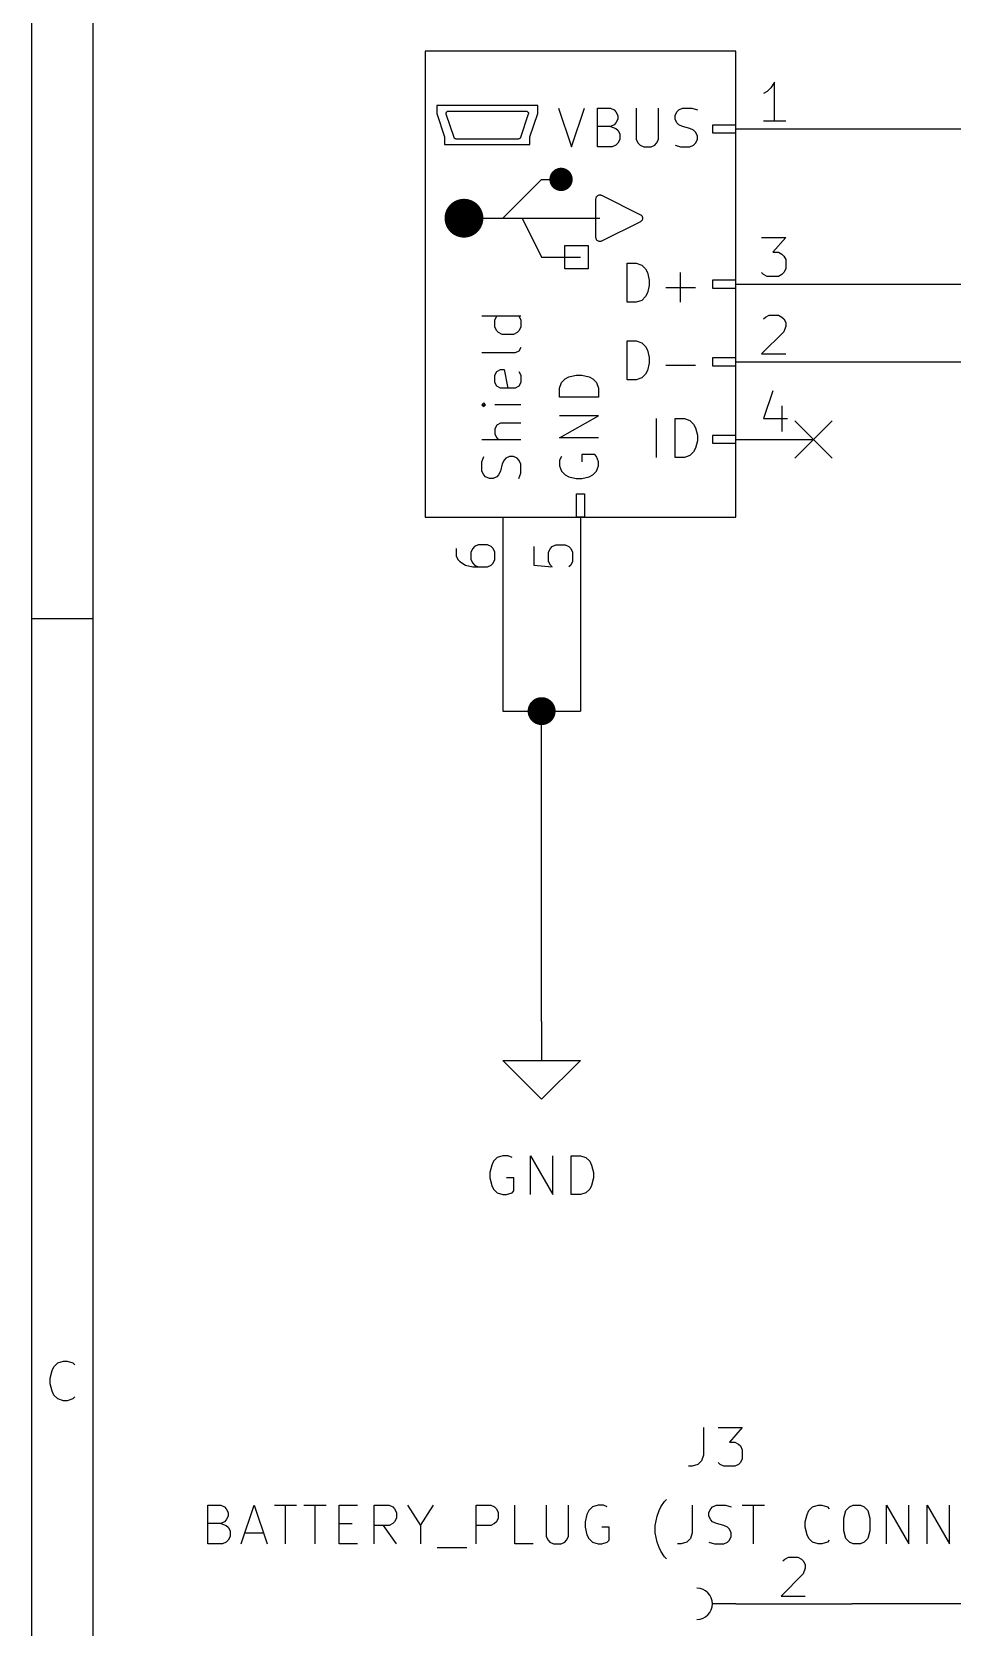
# Model space of a CAD drawing. Extents: x 0.4 to 11.3, y -7.9 to -0.4.
# Drawn here: x 0.394 to 1.578, y -5.63 to -3.575 of the extents above; entities that cross this region are included whole.
import ezdxf

# ---------------------------------------------------------------- set-up
doc = ezdxf.new("R2010")
doc.units = 0
doc.header["$MEASUREMENT"] = 0
for name, color, linetype in [('BLUE2', 5, 'CONTINUOUS'), ('CYAN2', 4, 'CONTINUOUS'), ('GREEN3', 91, 'CONTINUOUS'), ('LYELLOW', 51, 'CONTINUOUS'), ('RED2', 1, 'CONTINUOUS'), ('RED3', 11, 'CONTINUOUS')]:
    doc.layers.add(name, color=color, linetype=linetype)

msp = doc.modelspace()

# ---------------------------------------------------------------- linework, layer by layer
at = {"layer": 'BLUE2', "linetype": 'CONTINUOUS'}
for p, q in [((1.376, -4.076), (1.424, -4.124)), ((1.424, -4.076), (1.376, -4.124))]:
    msp.add_line(p, q, dxfattribs=at)
at = {"layer": 'CYAN2', "linetype": 'CONTINUOUS'}
for p, q in [((1.0719, -3.6731), (1.0886, -3.7231)), ((1.0719, -3.6731), (1.0886, -3.7231)), ((1.0886, -3.7231), (1.1052, -3.6731)), ((1.0886, -3.7231), (1.1052, -3.6731)), ((1.1219, -3.7231), (1.1219, -3.6731)), ((1.1219, -3.6731), (1.1386, -3.6731)), ((1.1219, -3.7231), (1.1219, -3.6731)), ((1.1219, -3.6731), (1.1386, -3.6731)), ((1.1386, -3.6731), (1.1433, -3.6755)), ((1.1386, -3.6731), (1.1433, -3.6755)), ((1.1433, -3.6755), (1.1457, -3.6779)), ((1.1433, -3.6755), (1.1457, -3.6779)), ((1.1457, -3.6779), (1.1481, -3.6827)), ((1.1457, -3.6779), (1.1481, -3.6827)), ((1.1719, -3.6731), (1.1719, -3.7136)), ((1.1719, -3.6731), (1.1719, -3.7136)), ((1.2005, -3.7136), (1.2005, -3.6731)), ((1.2005, -3.7136), (1.2005, -3.6731)), ((1.2219, -3.6827), (1.2243, -3.6779)), ((1.2219, -3.6827), (1.2243, -3.6779)), ((1.2243, -3.6779), (1.2267, -3.6755)), ((1.2243, -3.6779), (1.2267, -3.6755)), ((1.2267, -3.6755), (1.2314, -3.6731)), ((1.2267, -3.6755), (1.2314, -3.6731)), ((1.2314, -3.6731), (1.2433, -3.6731)), ((1.2314, -3.6731), (1.2433, -3.6731)), ((1.2433, -3.6731), (1.2505, -3.6755)), ((1.2433, -3.6731), (1.2505, -3.6755)), ((1.1386, -3.6969), (1.1219, -3.6969)), ((1.1386, -3.6969), (1.1219, -3.6969)), ((1.1433, -3.6946), (1.1386, -3.6969)), ((1.1433, -3.6946), (1.1386, -3.6969)), ((1.1386, -3.6969), (1.1457, -3.6993)), ((1.1386, -3.6969), (1.1457, -3.6993)), ((1.1457, -3.6922), (1.1433, -3.6946)), ((1.1457, -3.6922), (1.1433, -3.6946)), ((1.1481, -3.6874), (1.1457, -3.6922)), ((1.1481, -3.6874), (1.1457, -3.6922)), ((1.1481, -3.6827), (1.1481, -3.6874)), ((1.1481, -3.6827), (1.1481, -3.6874)), ((1.2219, -3.6874), (1.2219, -3.6827)), ((1.2219, -3.6874), (1.2219, -3.6827)), ((1.2243, -3.6922), (1.2219, -3.6874)), ((1.2243, -3.6922), (1.2219, -3.6874)), ((1.2267, -3.6946), (1.2243, -3.6922)), ((1.2267, -3.6946), (1.2243, -3.6922)), ((1.2314, -3.6969), (1.2267, -3.6946)), ((1.2314, -3.6969), (1.2267, -3.6946)), ((1.241, -3.6993), (1.2314, -3.6969)), ((1.241, -3.6993), (1.2314, -3.6969)), ((1.1457, -3.6993), (1.1481, -3.7017)), ((1.1457, -3.6993), (1.1481, -3.7017)), ((1.1481, -3.7184), (1.1457, -3.7208)), ((1.1481, -3.7184), (1.1457, -3.7208)), ((1.1481, -3.7017), (1.1505, -3.7065)), ((1.1481, -3.7017), (1.1505, -3.7065)), ((1.1505, -3.7136), (1.1481, -3.7184)), ((1.1505, -3.7136), (1.1481, -3.7184)), ((1.1505, -3.7065), (1.1505, -3.7136)), ((1.1505, -3.7065), (1.1505, -3.7136)), ((1.1719, -3.7136), (1.1743, -3.7184)), ((1.1719, -3.7136), (1.1743, -3.7184)), ((1.1743, -3.7184), (1.1767, -3.7208)), ((1.1743, -3.7184), (1.1767, -3.7208)), ((1.1957, -3.7208), (1.1981, -3.7184)), ((1.1957, -3.7208), (1.1981, -3.7184)), ((1.1981, -3.7184), (1.2005, -3.7136)), ((1.1981, -3.7184), (1.2005, -3.7136)), ((1.2457, -3.7017), (1.241, -3.6993)), ((1.2457, -3.7017), (1.241, -3.6993)), ((1.2481, -3.7041), (1.2457, -3.7017)), ((1.2481, -3.7041), (1.2457, -3.7017)), ((1.2457, -3.7208), (1.2481, -3.7184)), ((1.2457, -3.7208), (1.2481, -3.7184)), ((1.2505, -3.7088), (1.2481, -3.7041)), ((1.2505, -3.7088), (1.2481, -3.7041)), ((1.2481, -3.7184), (1.2505, -3.7136)), ((1.2481, -3.7184), (1.2505, -3.7136)), ((1.2505, -3.7136), (1.2505, -3.7088)), ((1.2505, -3.7136), (1.2505, -3.7088)), ((1.1409, -3.7231), (1.1219, -3.7231)), ((1.1409, -3.7231), (1.1219, -3.7231)), ((1.1457, -3.7208), (1.1409, -3.7231)), ((1.1457, -3.7208), (1.1409, -3.7231)), ((1.1767, -3.7208), (1.1814, -3.7231)), ((1.1767, -3.7208), (1.1814, -3.7231)), ((1.1814, -3.7231), (1.1909, -3.7231)), ((1.1814, -3.7231), (1.1909, -3.7231)), ((1.1909, -3.7231), (1.1957, -3.7208)), ((1.1909, -3.7231), (1.1957, -3.7208)), ((1.2219, -3.7208), (1.229, -3.7231)), ((1.2219, -3.7208), (1.229, -3.7231)), ((1.229, -3.7231), (1.241, -3.7231)), ((1.229, -3.7231), (1.241, -3.7231)), ((1.241, -3.7231), (1.2457, -3.7208)), ((1.241, -3.7231), (1.2457, -3.7208)), ((1.16, -3.9231), (1.16, -3.8731)), ((1.16, -3.8731), (1.1719, -3.8731)), ((1.16, -3.9231), (1.16, -3.8731)), ((1.16, -3.8731), (1.1719, -3.8731)), ((1.1719, -3.8731), (1.179, -3.8755)), ((1.1719, -3.8731), (1.179, -3.8755)), ((1.179, -3.8755), (1.1838, -3.8803)), ((1.179, -3.8755), (1.1838, -3.8803)), ((1.1838, -3.8803), (1.1862, -3.885)), ((1.1838, -3.8803), (1.1862, -3.885)), ((1.1862, -3.885), (1.1886, -3.8946)), ((1.1862, -3.885), (1.1886, -3.8946)), ((1.1886, -3.9017), (1.1862, -3.9112)), ((1.1886, -3.9017), (1.1862, -3.9112)), ((1.1886, -3.8946), (1.1886, -3.9017)), ((1.1886, -3.8946), (1.1886, -3.9017)), ((1.21, -3.9041), (1.2481, -3.9041)), ((1.21, -3.9041), (1.2481, -3.9041)), ((1.229, -3.9231), (1.229, -3.885)), ((1.229, -3.9231), (1.229, -3.885)), ((1.1719, -3.9231), (1.16, -3.9231)), ((1.1719, -3.9231), (1.16, -3.9231)), ((1.179, -3.9208), (1.1719, -3.9231)), ((1.179, -3.9208), (1.1719, -3.9231)), ((1.1838, -3.916), (1.179, -3.9208)), ((1.1838, -3.916), (1.179, -3.9208)), ((1.1862, -3.9112), (1.1838, -3.916)), ((1.1862, -3.9112), (1.1838, -3.916)), ((1.0231, -3.941), (0.9731, -3.941)), ((1.0231, -3.941), (0.9731, -3.941)), ((0.9898, -3.9457), (0.9922, -3.941)), ((0.9898, -3.9457), (0.9922, -3.941)), ((1.0208, -3.941), (1.0231, -3.9457)), ((1.0208, -3.941), (1.0231, -3.9457)), ((0.9898, -3.9552), (0.9898, -3.9457)), ((0.9898, -3.9552), (0.9898, -3.9457)), ((0.9922, -3.96), (0.9898, -3.9552)), ((0.9922, -3.96), (0.9898, -3.9552)), ((0.9946, -3.9624), (0.9922, -3.96)), ((0.9946, -3.9624), (0.9922, -3.96)), ((0.9993, -3.9648), (0.9946, -3.9624)), ((0.9993, -3.9648), (0.9946, -3.9624)), ((1.0136, -3.9648), (0.9993, -3.9648)), ((1.0136, -3.9648), (0.9993, -3.9648)), ((1.0184, -3.9624), (1.0136, -3.9648)), ((1.0184, -3.9624), (1.0136, -3.9648)), ((1.0208, -3.96), (1.0184, -3.9624)), ((1.0208, -3.96), (1.0184, -3.9624)), ((1.0231, -3.9552), (1.0208, -3.96)), ((1.0231, -3.9552), (1.0208, -3.96)), ((1.0231, -3.9457), (1.0231, -3.9552)), ((1.0231, -3.9457), (1.0231, -3.9552)), ((1.0208, -3.9862), (1.016, -3.9886)), ((1.0208, -3.9862), (1.016, -3.9886)), ((1.0231, -3.9814), (1.0208, -3.9862)), ((1.0231, -3.9814), (1.0208, -3.9862)), ((1.16, -4.0231), (1.16, -3.9731)), ((1.16, -3.9731), (1.1719, -3.9731)), ((1.16, -4.0231), (1.16, -3.9731)), ((1.16, -3.9731), (1.1719, -3.9731)), ((1.1719, -3.9731), (1.179, -3.9755)), ((1.1719, -3.9731), (1.179, -3.9755)), ((1.179, -3.9755), (1.1838, -3.9803)), ((1.179, -3.9755), (1.1838, -3.9803)), ((1.1838, -3.9803), (1.1862, -3.985)), ((1.1838, -3.9803), (1.1862, -3.985)), ((1.1862, -3.985), (1.1886, -3.9946)), ((1.1862, -3.985), (1.1886, -3.9946)), ((1.016, -3.9886), (0.9731, -3.9886)), ((1.016, -3.9886), (0.9731, -3.9886)), ((1.1886, -4.0017), (1.1862, -4.0112)), ((1.1886, -4.0017), (1.1862, -4.0112)), ((1.1886, -3.9946), (1.1886, -4.0017)), ((1.1886, -3.9946), (1.1886, -4.0017)), ((1.21, -4.0041), (1.2481, -4.0041)), ((1.21, -4.0041), (1.2481, -4.0041)), ((0.9898, -4.0171), (0.9922, -4.0124)), ((0.9898, -4.0171), (0.9922, -4.0124)), ((0.9898, -4.0267), (0.9898, -4.0171)), ((0.9898, -4.0267), (0.9898, -4.0171)), ((0.9922, -4.0314), (0.9898, -4.0267)), ((0.9922, -4.0314), (0.9898, -4.0267)), ((0.9922, -4.0124), (0.9969, -4.01)), ((0.9922, -4.0124), (0.9969, -4.01)), ((0.9969, -4.01), (1.0017, -4.01)), ((0.9969, -4.01), (1.0017, -4.01)), ((1.0017, -4.01), (1.0065, -4.0338)), ((1.0017, -4.01), (1.0065, -4.0338)), ((1.0208, -4.0124), (1.0231, -4.0171)), ((1.0208, -4.0124), (1.0231, -4.0171)), ((1.0231, -4.0267), (1.0208, -4.0314)), ((1.0231, -4.0267), (1.0208, -4.0314)), ((1.0231, -4.0171), (1.0231, -4.0267)), ((1.0231, -4.0171), (1.0231, -4.0267)), ((1.0731, -4.0338), (1.0755, -4.0267)), ((1.0731, -4.0338), (1.0755, -4.0267)), ((1.0755, -4.0267), (1.0803, -4.0219)), ((1.0755, -4.0267), (1.0803, -4.0219)), ((1.0803, -4.0219), (1.085, -4.0195)), ((1.0803, -4.0219), (1.085, -4.0195)), ((1.085, -4.0195), (1.0946, -4.0171)), ((1.085, -4.0195), (1.0946, -4.0171)), ((1.0946, -4.0171), (1.1017, -4.0171)), ((1.0946, -4.0171), (1.1017, -4.0171)), ((1.1017, -4.0171), (1.1112, -4.0195)), ((1.1017, -4.0171), (1.1112, -4.0195)), ((1.1112, -4.0195), (1.116, -4.0219)), ((1.1112, -4.0195), (1.116, -4.0219)), ((1.116, -4.0219), (1.1208, -4.0267)), ((1.116, -4.0219), (1.1208, -4.0267)), ((1.1208, -4.0267), (1.1231, -4.0338)), ((1.1208, -4.0267), (1.1231, -4.0338)), ((1.1719, -4.0231), (1.16, -4.0231)), ((1.1719, -4.0231), (1.16, -4.0231)), ((1.179, -4.0208), (1.1719, -4.0231)), ((1.179, -4.0208), (1.1719, -4.0231)), ((1.1838, -4.016), (1.179, -4.0208)), ((1.1838, -4.016), (1.179, -4.0208)), ((1.1862, -4.0112), (1.1838, -4.016)), ((1.1862, -4.0112), (1.1838, -4.016)), ((0.9969, -4.0338), (0.9922, -4.0314)), ((0.9969, -4.0338), (0.9922, -4.0314)), ((1.016, -4.0338), (0.9969, -4.0338)), ((1.016, -4.0338), (0.9969, -4.0338)), ((1.0208, -4.0314), (1.016, -4.0338)), ((1.0208, -4.0314), (1.016, -4.0338)), ((1.0731, -4.0457), (1.0731, -4.0338)), ((1.0731, -4.0457), (1.0731, -4.0338)), ((1.1231, -4.0457), (1.0731, -4.0457)), ((1.1231, -4.0457), (1.0731, -4.0457)), ((1.1231, -4.0338), (1.1231, -4.0457)), ((1.1231, -4.0338), (1.1231, -4.0457)), ((0.9755, -4.0529), (0.9731, -4.0552)), ((0.9755, -4.0529), (0.9731, -4.0552)), ((0.9731, -4.0552), (0.9755, -4.0576)), ((0.9731, -4.0552), (0.9779, -4.0552)), ((0.9731, -4.0552), (0.9755, -4.0576)), ((0.9731, -4.0552), (0.9779, -4.0552)), ((0.9779, -4.0552), (0.9755, -4.0529)), ((0.9779, -4.0552), (0.9755, -4.0529)), ((0.9755, -4.0576), (0.9779, -4.0552)), ((0.9755, -4.0576), (0.9779, -4.0552)), ((1.0231, -4.0552), (0.9898, -4.0552)), ((1.0231, -4.0552), (0.9898, -4.0552)), ((0.9922, -4.0814), (0.9898, -4.0862)), ((0.9922, -4.0814), (0.9898, -4.0862)), ((0.9898, -4.0862), (0.9898, -4.0933)), ((0.9898, -4.0862), (0.9898, -4.0933)), ((0.9969, -4.079), (0.9922, -4.0814)), ((0.9969, -4.079), (0.9922, -4.0814)), ((1.0231, -4.079), (0.9969, -4.079)), ((1.0231, -4.079), (0.9969, -4.079)), ((1.0731, -4.0981), (1.1231, -4.0695)), ((1.1231, -4.0695), (1.0731, -4.0695)), ((1.0731, -4.0981), (1.1231, -4.0695)), ((1.1231, -4.0695), (1.0731, -4.0695)), ((1.1981, -4.1231), (1.1981, -4.0731)), ((1.1981, -4.1231), (1.1981, -4.0731)), ((1.2219, -4.1231), (1.2219, -4.0731)), ((1.2219, -4.0731), (1.2338, -4.0731)), ((1.2219, -4.1231), (1.2219, -4.0731)), ((1.2219, -4.0731), (1.2338, -4.0731)), ((1.2338, -4.0731), (1.2409, -4.0755)), ((1.2338, -4.0731), (1.2409, -4.0755)), ((1.2409, -4.0755), (1.2457, -4.0803)), ((1.2409, -4.0755), (1.2457, -4.0803)), ((1.2457, -4.0803), (1.2481, -4.085)), ((1.2457, -4.0803), (1.2481, -4.085)), ((1.2481, -4.085), (1.2505, -4.0946)), ((1.2481, -4.085), (1.2505, -4.0946)), ((1.0231, -4.1005), (0.9731, -4.1005)), ((1.0231, -4.1005), (0.9731, -4.1005)), ((0.9898, -4.0933), (0.9922, -4.0981)), ((0.9898, -4.0933), (0.9922, -4.0981)), ((0.9922, -4.0981), (0.9946, -4.1005)), ((0.9922, -4.0981), (0.9946, -4.1005)), ((1.1231, -4.0981), (1.0731, -4.0981)), ((1.1231, -4.0981), (1.0731, -4.0981)), ((1.2505, -4.1017), (1.2481, -4.1112)), ((1.2505, -4.1017), (1.2481, -4.1112)), ((1.2505, -4.0946), (1.2505, -4.1017)), ((1.2505, -4.0946), (1.2505, -4.1017)), ((0.9731, -4.129), (0.9755, -4.1219)), ((0.9731, -4.129), (0.9755, -4.1219)), ((0.9731, -4.1409), (0.9731, -4.129)), ((0.9731, -4.1409), (0.9731, -4.129)), ((1.0017, -4.1267), (0.9993, -4.1314)), ((1.0017, -4.1267), (0.9993, -4.1314)), ((1.0041, -4.1243), (1.0017, -4.1267)), ((1.0041, -4.1243), (1.0017, -4.1267)), ((1.0088, -4.1219), (1.0041, -4.1243)), ((1.0088, -4.1219), (1.0041, -4.1243)), ((1.0136, -4.1219), (1.0088, -4.1219)), ((1.0136, -4.1219), (1.0088, -4.1219)), ((1.0184, -4.1243), (1.0136, -4.1219)), ((1.0184, -4.1243), (1.0136, -4.1219)), ((1.0208, -4.1267), (1.0184, -4.1243)), ((1.0208, -4.1267), (1.0184, -4.1243)), ((1.0231, -4.1314), (1.0208, -4.1267)), ((1.0231, -4.1314), (1.0208, -4.1267)), ((1.0755, -4.1219), (1.0731, -4.1267)), ((1.0755, -4.1219), (1.0731, -4.1267)), ((1.0731, -4.1267), (1.0731, -4.1338)), ((1.0731, -4.1267), (1.0731, -4.1338)), ((1.1184, -4.1195), (1.1017, -4.1195)), ((1.1017, -4.1195), (1.1017, -4.129)), ((1.1184, -4.1195), (1.1017, -4.1195)), ((1.1017, -4.1195), (1.1017, -4.129)), ((1.1208, -4.1219), (1.1184, -4.1195)), ((1.1208, -4.1219), (1.1184, -4.1195)), ((1.1231, -4.129), (1.1208, -4.1219)), ((1.1231, -4.129), (1.1208, -4.1219)), ((1.1231, -4.1338), (1.1231, -4.129)), ((1.1231, -4.1338), (1.1231, -4.129)), ((1.2338, -4.1231), (1.2219, -4.1231)), ((1.2338, -4.1231), (1.2219, -4.1231)), ((1.2409, -4.1208), (1.2338, -4.1231)), ((1.2409, -4.1208), (1.2338, -4.1231)), ((1.2457, -4.116), (1.2409, -4.1208)), ((1.2457, -4.116), (1.2409, -4.1208)), ((1.2481, -4.1112), (1.2457, -4.116)), ((1.2481, -4.1112), (1.2457, -4.116)), ((0.9755, -4.1457), (0.9731, -4.1409)), ((0.9755, -4.1457), (0.9731, -4.1409)), ((0.9779, -4.1481), (0.9755, -4.1457)), ((0.9779, -4.1481), (0.9755, -4.1457)), ((0.9827, -4.1505), (0.9779, -4.1481)), ((0.9827, -4.1505), (0.9779, -4.1481)), ((0.9874, -4.1505), (0.9827, -4.1505)), ((0.9874, -4.1505), (0.9827, -4.1505)), ((0.9922, -4.1481), (0.9874, -4.1505)), ((0.9922, -4.1481), (0.9874, -4.1505)), ((0.9946, -4.1457), (0.9922, -4.1481)), ((0.9946, -4.1457), (0.9922, -4.1481)), ((0.9969, -4.1409), (0.9946, -4.1457)), ((0.9969, -4.1409), (0.9946, -4.1457)), ((0.9993, -4.1314), (0.9969, -4.1409)), ((0.9993, -4.1314), (0.9969, -4.1409)), ((1.0208, -4.1505), (1.0231, -4.1433)), ((1.0208, -4.1505), (1.0231, -4.1433)), ((1.0231, -4.1433), (1.0231, -4.1314)), ((1.0231, -4.1433), (1.0231, -4.1314)), ((1.0731, -4.1338), (1.0755, -4.1409)), ((1.0731, -4.1338), (1.0755, -4.1409)), ((1.0755, -4.1409), (1.0803, -4.1457)), ((1.0755, -4.1409), (1.0803, -4.1457)), ((1.0803, -4.1457), (1.085, -4.1481)), ((1.0803, -4.1457), (1.085, -4.1481)), ((1.085, -4.1481), (1.0946, -4.1505)), ((1.085, -4.1481), (1.0946, -4.1505)), ((1.0946, -4.1505), (1.1017, -4.1505)), ((1.0946, -4.1505), (1.1017, -4.1505)), ((1.1017, -4.1505), (1.1112, -4.1481)), ((1.1017, -4.1505), (1.1112, -4.1481)), ((1.1112, -4.1481), (1.116, -4.1457)), ((1.1112, -4.1481), (1.116, -4.1457)), ((1.116, -4.1457), (1.1208, -4.1409)), ((1.116, -4.1457), (1.1208, -4.1409)), ((1.1208, -4.1409), (1.1231, -4.1338)), ((1.1208, -4.1409), (1.1231, -4.1338)), ((0.9881, -5.0299), (0.9857, -5.0347)), ((0.9929, -5.0252), (0.9881, -5.0299)), ((1, -5.0228), (0.9929, -5.0252)), ((1.0071, -5.0228), (1, -5.0228)), ((1.0119, -5.0252), (1.0071, -5.0228)), ((1.0357, -5.0728), (1.0357, -5.0228)), ((1.0357, -5.0228), (1.0643, -5.0728)), ((1.0643, -5.0728), (1.0643, -5.0228)), ((1.0881, -5.0728), (1.0881, -5.0228)), ((1.0881, -5.0228), (1.1, -5.0228)), ((1.1, -5.0228), (1.1071, -5.0252)), ((1.1071, -5.0252), (1.1119, -5.0299)), ((1.1119, -5.0299), (1.1143, -5.0347)), ((0.9857, -5.0347), (0.9833, -5.0442)), ((0.9833, -5.0442), (0.9833, -5.0514)), ((0.9833, -5.0514), (0.9857, -5.0609)), ((1.0143, -5.0514), (1.0048, -5.0514)), ((1.0143, -5.068), (1.0143, -5.0514)), ((1.1143, -5.0347), (1.1167, -5.0442)), ((1.1167, -5.0514), (1.1143, -5.0609)), ((1.1167, -5.0442), (1.1167, -5.0514)), ((0.9857, -5.0609), (0.9881, -5.0657)), ((0.9881, -5.0657), (0.9929, -5.0704)), ((0.9929, -5.0704), (1, -5.0728)), ((1, -5.0728), (1.0048, -5.0728)), ((1.0048, -5.0728), (1.0119, -5.0704)), ((1.0119, -5.0704), (1.0143, -5.068)), ((1.1, -5.0728), (1.0881, -5.0728)), ((1.1071, -5.0704), (1.1, -5.0728)), ((1.1119, -5.0657), (1.1071, -5.0704)), ((1.1143, -5.0609), (1.1119, -5.0657)), ((1.2583, -5.3728), (1.2583, -5.4085)), ((1.2774, -5.3728), (1.3083, -5.3728)), ((1.3083, -5.3728), (1.2917, -5.3918)), ((1.2917, -5.3918), (1.2988, -5.3918)), ((1.2988, -5.3918), (1.3036, -5.3942)), ((1.3036, -5.3942), (1.3059, -5.3966)), ((1.3059, -5.3966), (1.3083, -5.4014)), ((1.3083, -5.4014), (1.3083, -5.4133)), ((1.244, -5.4228), (1.2393, -5.4228)), ((1.2512, -5.4204), (1.244, -5.4228)), ((1.2559, -5.4157), (1.2512, -5.4204)), ((1.2583, -5.4085), (1.2559, -5.4157)), ((1.2798, -5.4204), (1.2774, -5.418)), ((1.2845, -5.4228), (1.2798, -5.4204)), ((1.2988, -5.4228), (1.2845, -5.4228)), ((1.3036, -5.4204), (1.2988, -5.4228)), ((1.3059, -5.418), (1.3036, -5.4204)), ((1.3083, -5.4133), (1.3059, -5.418)), ((1.2083, -5.468), (1.2107, -5.4657)), ((0.6202, -5.5228), (0.6202, -5.4728)), ((0.6202, -5.4728), (0.6369, -5.4728)), ((0.6369, -5.4728), (0.6417, -5.4752)), ((0.6417, -5.4752), (0.644, -5.4776)), ((0.644, -5.4776), (0.6464, -5.4823)), ((0.6464, -5.4823), (0.6464, -5.4871)), ((0.6631, -5.5228), (0.6798, -5.4728)), ((0.6798, -5.4728), (0.6964, -5.5228)), ((0.7059, -5.4728), (0.7345, -5.4728)), ((0.7202, -5.5228), (0.7202, -5.4728)), ((0.744, -5.4728), (0.7726, -5.4728)), ((0.7583, -5.5228), (0.7583, -5.4728)), ((0.7893, -5.5228), (0.7893, -5.4728)), ((0.7893, -5.4728), (0.8131, -5.4728)), ((0.8345, -5.5228), (0.8345, -5.4728)), ((0.8345, -5.4728), (0.8536, -5.4728)), ((0.8536, -5.4728), (0.8583, -5.4752)), ((0.8583, -5.4752), (0.8607, -5.4776)), ((0.8607, -5.4776), (0.8631, -5.4823)), ((0.8631, -5.4823), (0.8631, -5.4895)), ((0.8774, -5.4728), (0.894, -5.499)), ((0.894, -5.499), (0.9107, -5.4728)), ((0.9655, -5.5228), (0.9655, -5.4728)), ((0.9655, -5.4728), (0.9845, -5.4728)), ((0.9845, -5.4728), (0.9893, -5.4752)), ((0.9893, -5.4752), (0.9917, -5.4776)), ((0.9917, -5.4776), (0.994, -5.4823)), ((0.994, -5.4823), (0.994, -5.4895)), ((1.0155, -5.5228), (1.0155, -5.4728)), ((1.0559, -5.4728), (1.0559, -5.5133)), ((1.0845, -5.5133), (1.0845, -5.4728)), ((1.1083, -5.4847), (1.1059, -5.4942)), ((1.1107, -5.4799), (1.1083, -5.4847)), ((1.1155, -5.4752), (1.1107, -5.4799)), ((1.1226, -5.4728), (1.1155, -5.4752)), ((1.1298, -5.4728), (1.1226, -5.4728)), ((1.1345, -5.4752), (1.1298, -5.4728)), ((1.1988, -5.4871), (1.2012, -5.4799)), ((1.2012, -5.4799), (1.2036, -5.4752)), ((1.2036, -5.4752), (1.2083, -5.468)), ((1.244, -5.4728), (1.244, -5.5085)), ((1.2655, -5.4823), (1.2679, -5.4776)), ((1.2655, -5.4871), (1.2655, -5.4823)), ((1.2679, -5.4776), (1.2702, -5.4752)), ((1.2702, -5.4752), (1.275, -5.4728)), ((1.275, -5.4728), (1.2869, -5.4728)), ((1.2869, -5.4728), (1.294, -5.4752)), ((1.3083, -5.4728), (1.3369, -5.4728)), ((1.3226, -5.5228), (1.3226, -5.4728)), ((1.3893, -5.4942), (1.3917, -5.4847)), ((1.3917, -5.4847), (1.394, -5.4799)), ((1.394, -5.4799), (1.3988, -5.4752)), ((1.3988, -5.4752), (1.4059, -5.4728)), ((1.4059, -5.4728), (1.4107, -5.4728)), ((1.4107, -5.4728), (1.4179, -5.4752)), ((1.4179, -5.4752), (1.4202, -5.4776)), ((1.4393, -5.4895), (1.4417, -5.4799)), ((1.4417, -5.4799), (1.4464, -5.4752)), ((1.4464, -5.4752), (1.4512, -5.4728)), ((1.4512, -5.4728), (1.4607, -5.4728)), ((1.4607, -5.4728), (1.4655, -5.4752)), ((1.4655, -5.4752), (1.4702, -5.4799)), ((1.4702, -5.4799), (1.4726, -5.4895)), ((1.494, -5.5228), (1.494, -5.4728)), ((1.494, -5.4728), (1.5226, -5.5228)), ((1.5226, -5.5228), (1.5226, -5.4728)), ((1.5464, -5.5228), (1.5464, -5.4728)), ((1.5464, -5.4728), (1.575, -5.5228)), ((1.575, -5.5228), (1.575, -5.4728)), ((0.6369, -5.4966), (0.6202, -5.4966)), ((0.6417, -5.4942), (0.6369, -5.4966)), ((0.6369, -5.4966), (0.644, -5.499)), ((0.644, -5.4918), (0.6417, -5.4942)), ((0.6464, -5.4871), (0.644, -5.4918)), ((0.644, -5.499), (0.6464, -5.5014)), ((0.6464, -5.5014), (0.6488, -5.5061)), ((0.6488, -5.5061), (0.6488, -5.5133)), ((0.7893, -5.4966), (0.8059, -5.4966)), ((0.8536, -5.499), (0.8345, -5.499)), ((0.8631, -5.5228), (0.8464, -5.499)), ((0.8583, -5.4966), (0.8536, -5.499)), ((0.8607, -5.4942), (0.8583, -5.4966)), ((0.8631, -5.4895), (0.8607, -5.4942)), ((0.894, -5.499), (0.894, -5.5228)), ((0.9845, -5.499), (0.9655, -5.499)), ((0.9893, -5.4966), (0.9845, -5.499)), ((0.9917, -5.4942), (0.9893, -5.4966)), ((0.994, -5.4895), (0.9917, -5.4942)), ((1.1059, -5.4942), (1.1059, -5.5014)), ((1.1059, -5.5014), (1.1083, -5.5109)), ((1.1369, -5.5014), (1.1274, -5.5014)), ((1.1369, -5.518), (1.1369, -5.5014)), ((1.1964, -5.499), (1.1988, -5.4871)), ((1.1964, -5.5085), (1.1964, -5.499)), ((1.2679, -5.4918), (1.2655, -5.4871)), ((1.2702, -5.4942), (1.2679, -5.4918)), ((1.275, -5.4966), (1.2702, -5.4942)), ((1.2845, -5.499), (1.275, -5.4966)), ((1.2893, -5.5014), (1.2845, -5.499)), ((1.2917, -5.5038), (1.2893, -5.5014)), ((1.294, -5.5085), (1.2917, -5.5038)), ((1.3893, -5.5014), (1.3893, -5.4942)), ((1.3917, -5.5109), (1.3893, -5.5014)), ((1.4393, -5.5061), (1.4393, -5.4895)), ((1.4417, -5.5157), (1.4393, -5.5061)), ((1.4726, -5.5061), (1.4702, -5.5157)), ((1.4726, -5.4895), (1.4726, -5.5061)), ((0.6393, -5.5228), (0.6202, -5.5228)), ((0.644, -5.5204), (0.6393, -5.5228)), ((0.6464, -5.518), (0.644, -5.5204)), ((0.6488, -5.5133), (0.6464, -5.518)), ((0.6679, -5.5085), (0.6917, -5.5085)), ((0.8131, -5.5228), (0.7893, -5.5228)), ((0.9155, -5.5276), (0.9536, -5.5276)), ((1.0393, -5.5228), (1.0155, -5.5228)), ((1.0559, -5.5133), (1.0583, -5.518)), ((1.0583, -5.518), (1.0607, -5.5204)), ((1.0607, -5.5204), (1.0655, -5.5228)), ((1.0655, -5.5228), (1.075, -5.5228)), ((1.075, -5.5228), (1.0798, -5.5204)), ((1.0798, -5.5204), (1.0821, -5.518)), ((1.0821, -5.518), (1.0845, -5.5133)), ((1.1083, -5.5109), (1.1107, -5.5157)), ((1.1107, -5.5157), (1.1155, -5.5204)), ((1.1155, -5.5204), (1.1226, -5.5228)), ((1.1226, -5.5228), (1.1274, -5.5228)), ((1.1274, -5.5228), (1.1345, -5.5204)), ((1.1345, -5.5204), (1.1369, -5.518)), ((1.1988, -5.5204), (1.1964, -5.5085)), ((1.2012, -5.5276), (1.1988, -5.5204)), ((1.2036, -5.5323), (1.2012, -5.5276)), ((1.2298, -5.5228), (1.225, -5.5228)), ((1.2369, -5.5204), (1.2298, -5.5228)), ((1.2417, -5.5157), (1.2369, -5.5204)), ((1.244, -5.5085), (1.2417, -5.5157)), ((1.2655, -5.5204), (1.2726, -5.5228)), ((1.2726, -5.5228), (1.2845, -5.5228)), ((1.2845, -5.5228), (1.2893, -5.5204)), ((1.2893, -5.5204), (1.2917, -5.518)), ((1.2917, -5.518), (1.294, -5.5133)), ((1.294, -5.5133), (1.294, -5.5085)), ((1.394, -5.5157), (1.3917, -5.5109)), ((1.3988, -5.5204), (1.394, -5.5157)), ((1.4059, -5.5228), (1.3988, -5.5204)), ((1.4107, -5.5228), (1.4059, -5.5228)), ((1.4179, -5.5204), (1.4107, -5.5228)), ((1.4202, -5.518), (1.4179, -5.5204)), ((1.4464, -5.5204), (1.4417, -5.5157)), ((1.4512, -5.5228), (1.4464, -5.5204)), ((1.4607, -5.5228), (1.4512, -5.5228)), ((1.4655, -5.5204), (1.4607, -5.5228)), ((1.4702, -5.5157), (1.4655, -5.5204)), ((1.2083, -5.5395), (1.2036, -5.5323)), ((1.2107, -5.5418), (1.2083, -5.5395))]:
    msp.add_line(p, q, dxfattribs=at)
at = {"layer": 'GREEN3', "linetype": 'CONTINUOUS'}
for p, q in [((1.4, -3.7), (1.6, -3.7)), ((1.4, -3.9), (1.8, -3.9)), ((1.4, -4), (1.7, -4)), ((1, -4.3), (1, -4.45)), ((1.1, -4.3), (1.1, -4.45)), ((1, -4.45), (1.05, -4.45)), ((1.05, -4.85), (1.05, -4.45)), ((1.05, -4.45), (1.1, -4.45)), ((3.45, -5.6), (1.45, -5.6))]:
    msp.add_line(p, q, dxfattribs=at)
at = {"layer": 'GREEN3', "const_width": 0.018}
msp.add_lwpolyline([(1.041, -4.45, 1), (1.059, -4.45, 1)], format="xyb", close=True, dxfattribs=at)
at = {"layer": 'LYELLOW', "linetype": 'CONTINUOUS'}
for p, q in [((0.9, -3.6), (0.9, -4.2)), ((1.3, -3.6), (0.9, -3.6)), ((1.3, -4.2), (1.3, -3.6)), ((0.9, -4.2), (1.3, -4.2))]:
    msp.add_line(p, q, dxfattribs=at)
at = {"layer": 'RED2', "linetype": 'CONTINUOUS'}
for p, q in [((0.3937, -7.8743), (0.3937, -0.3937)), ((0.4724, -7.7956), (0.4724, -0.4724)), ((0.9, -3.6), (0.9, -4.2)), ((1.3, -3.6), (0.9, -3.6)), ((1.3, -4.2), (1.3, -3.6)), ((0.915, -3.67), (0.915, -3.68)), ((1.045, -3.67), (0.915, -3.67)), ((0.9273, -3.6788), (0.9275, -3.6783)), ((0.9275, -3.6783), (0.9276, -3.6783)), ((0.9276, -3.6782), (0.928, -3.6778)), ((0.9276, -3.6783), (0.9276, -3.6782)), ((0.928, -3.6778), (0.9283, -3.6775)), ((0.9283, -3.6775), (0.9284, -3.6775)), ((0.9284, -3.6775), (0.9285, -3.6774)), ((0.9285, -3.6774), (0.929, -3.6772)), ((0.929, -3.6772), (0.9294, -3.6771)), ((0.9294, -3.6771), (0.9296, -3.677)), ((0.9296, -3.677), (0.9296, -3.677)), ((0.9296, -3.677), (0.9297, -3.677)), ((0.9297, -3.677), (0.93, -3.677)), ((0.93, -3.677), (1.03, -3.677)), ((1.03, -3.677), (1.0303, -3.677)), ((1.0303, -3.677), (1.0304, -3.677)), ((1.0304, -3.677), (1.0304, -3.677)), ((1.0304, -3.677), (1.0306, -3.6771)), ((1.0306, -3.6771), (1.0311, -3.6773)), ((1.0311, -3.6773), (1.0315, -3.6774)), ((1.0315, -3.6774), (1.0316, -3.6775)), ((1.0316, -3.6775), (1.0317, -3.6775)), ((1.0317, -3.6775), (1.032, -3.6778)), ((1.032, -3.6778), (1.0324, -3.6782)), ((1.0324, -3.6782), (1.0324, -3.6783)), ((1.0324, -3.6783), (1.0325, -3.6783)), ((1.0325, -3.6783), (1.0327, -3.6788)), ((1.045, -3.68), (1.045, -3.67)), ((0.915, -3.68), (0.925, -3.71)), ((0.927, -3.6804), (0.9271, -3.6799)), ((0.9271, -3.6805), (0.927, -3.6804)), ((0.9271, -3.6792), (0.9273, -3.6788)), ((0.9271, -3.6793), (0.9271, -3.6792)), ((0.9271, -3.6794), (0.9271, -3.6793)), ((0.9271, -3.6799), (0.9271, -3.6794)), ((0.9271, -3.6806), (0.9271, -3.6805)), ((0.9271, -3.6807), (0.9271, -3.6806)), ((0.9272, -3.6809), (0.9271, -3.6807)), ((0.9372, -3.7109), (0.9272, -3.6809)), ((1.0328, -3.6809), (1.0228, -3.7109)), ((1.0327, -3.6788), (1.0329, -3.6792)), ((1.0329, -3.6807), (1.0328, -3.6809)), ((1.0329, -3.6792), (1.0329, -3.6793)), ((1.0329, -3.6793), (1.0329, -3.6794)), ((1.0329, -3.6794), (1.0329, -3.6799)), ((1.0329, -3.6799), (1.033, -3.6804)), ((1.033, -3.6804), (1.0329, -3.6805)), ((1.0329, -3.6805), (1.0329, -3.6806)), ((1.0329, -3.6806), (1.0329, -3.6807)), ((1.035, -3.71), (1.045, -3.68)), ((1.3, -3.695), (1.27, -3.695)), ((1.27, -3.695), (1.27, -3.705)), ((1.3, -3.705), (1.3, -3.695)), ((0.925, -3.71), (0.925, -3.72)), ((0.9374, -3.7115), (0.9372, -3.7109)), ((0.9375, -3.7116), (0.9374, -3.7115)), ((0.9375, -3.7117), (0.9375, -3.7116)), ((0.9378, -3.712), (0.9375, -3.7117)), ((0.9382, -3.7124), (0.9378, -3.712)), ((0.9383, -3.7124), (0.9382, -3.7124)), ((0.9383, -3.7125), (0.9383, -3.7124)), ((0.9388, -3.7127), (0.9383, -3.7125)), ((0.9392, -3.7129), (0.9388, -3.7127)), ((0.9393, -3.7129), (0.9392, -3.7129)), ((0.9394, -3.7129), (0.9393, -3.7129)), ((0.94, -3.713), (0.9394, -3.7129)), ((1.02, -3.713), (0.94, -3.713)), ((1.0206, -3.7129), (1.02, -3.713)), ((1.0207, -3.7129), (1.0206, -3.7129)), ((1.0208, -3.7129), (1.0207, -3.7129)), ((1.0212, -3.7127), (1.0208, -3.7129)), ((1.0217, -3.7125), (1.0212, -3.7127)), ((1.0218, -3.7124), (1.0217, -3.7124)), ((1.0217, -3.7124), (1.0217, -3.7125)), ((1.0222, -3.712), (1.0218, -3.7124)), ((1.0225, -3.7117), (1.0222, -3.712)), ((1.0226, -3.7115), (1.0225, -3.7116)), ((1.0225, -3.7116), (1.0225, -3.7117)), ((1.0228, -3.7109), (1.0226, -3.7115)), ((1.035, -3.72), (1.035, -3.71)), ((1.27, -3.705), (1.3, -3.705)), ((1.3, -3.7), (1.4, -3.7)), ((1.3, -3.7), (1.4, -3.7)), ((0.925, -3.72), (1.035, -3.72)), ((1, -3.815), (1.05, -3.765)), ((1.05, -3.765), (1.075, -3.765)), ((1.12, -3.79), (1.1201, -3.789)), ((1.12, -3.84), (1.12, -3.79)), ((1.1201, -3.789), (1.1202, -3.7889)), ((1.1202, -3.7887), (1.1205, -3.788)), ((1.1202, -3.7889), (1.1202, -3.7887)), ((1.1205, -3.788), (1.1208, -3.7872)), ((1.1208, -3.7872), (1.121, -3.7871)), ((1.121, -3.7869), (1.1217, -3.7864)), ((1.121, -3.7871), (1.121, -3.7869)), ((1.1217, -3.7864), (1.1222, -3.7858)), ((1.1222, -3.7858), (1.1224, -3.7858)), ((1.1224, -3.7858), (1.1225, -3.7857)), ((1.1225, -3.7857), (1.1233, -3.7854)), ((1.1233, -3.7854), (1.124, -3.7851)), ((1.124, -3.7851), (1.1242, -3.7851)), ((1.1242, -3.7851), (1.1244, -3.785)), ((1.1244, -3.785), (1.1252, -3.7851)), ((1.1252, -3.7851), (1.126, -3.7851)), ((1.126, -3.7851), (1.1261, -3.7852)), ((1.1261, -3.7852), (1.1263, -3.7852)), ((1.1263, -3.7852), (1.1272, -3.7855)), ((1.1272, -3.7855), (1.1772, -3.8105)), ((0.975, -3.815), (1, -3.815)), ((1, -3.815), (1.025, -3.815)), ((1.025, -3.815), (1.05, -3.865)), ((1.025, -3.815), (1.125, -3.815)), ((1.1772, -3.8195), (1.1272, -3.8445)), ((1.1772, -3.8105), (1.1774, -3.8106)), ((1.1774, -3.8194), (1.1772, -3.8195)), ((1.1774, -3.8106), (1.1775, -3.8107)), ((1.1775, -3.8193), (1.1774, -3.8194)), ((1.1775, -3.8107), (1.1776, -3.8107)), ((1.1776, -3.8193), (1.1775, -3.8193)), ((1.1776, -3.8107), (1.1781, -3.811)), ((1.1781, -3.819), (1.1776, -3.8193)), ((1.1781, -3.811), (1.1785, -3.8115)), ((1.1785, -3.8185), (1.1781, -3.819)), ((1.1785, -3.8115), (1.179, -3.8119)), ((1.179, -3.8181), (1.1785, -3.8185)), ((1.179, -3.8119), (1.1791, -3.8123)), ((1.1791, -3.8177), (1.179, -3.8181)), ((1.1791, -3.8123), (1.1793, -3.8125)), ((1.1793, -3.8175), (1.1791, -3.8177)), ((1.1793, -3.8125), (1.1795, -3.8131)), ((1.1795, -3.8169), (1.1793, -3.8175)), ((1.1795, -3.8131), (1.1798, -3.8137)), ((1.1798, -3.8163), (1.1795, -3.8169)), ((1.1798, -3.8137), (1.1798, -3.814)), ((1.1798, -3.814), (1.18, -3.8144)), ((1.18, -3.8156), (1.1798, -3.816)), ((1.1798, -3.816), (1.1798, -3.8163)), ((1.18, -3.8144), (1.1799, -3.815)), ((1.1799, -3.815), (1.18, -3.8156)), ((1.1201, -3.841), (1.12, -3.84)), ((1.1202, -3.8411), (1.1201, -3.841)), ((1.1202, -3.8413), (1.1202, -3.8411)), ((1.1205, -3.842), (1.1202, -3.8413)), ((1.1208, -3.8428), (1.1205, -3.842)), ((1.08, -3.88), (1.08, -3.85)), ((1.08, -3.85), (1.11, -3.85)), ((1.11, -3.85), (1.11, -3.88)), ((1.121, -3.8429), (1.1208, -3.8428)), ((1.121, -3.8431), (1.121, -3.8429)), ((1.1217, -3.8436), (1.121, -3.8431)), ((1.1222, -3.8442), (1.1217, -3.8436)), ((1.1224, -3.8442), (1.1222, -3.8442)), ((1.1225, -3.8443), (1.1224, -3.8442)), ((1.1233, -3.8446), (1.1225, -3.8443)), ((1.124, -3.8449), (1.1233, -3.8446)), ((1.1242, -3.8449), (1.124, -3.8449)), ((1.1244, -3.845), (1.1242, -3.8449)), ((1.1252, -3.8449), (1.1244, -3.845)), ((1.126, -3.8449), (1.1252, -3.8449)), ((1.1261, -3.8448), (1.126, -3.8449)), ((1.1263, -3.8448), (1.1261, -3.8448)), ((1.1272, -3.8445), (1.1263, -3.8448)), ((1.05, -3.865), (1.1, -3.865)), ((1.11, -3.88), (1.08, -3.88)), ((1.3, -3.895), (1.27, -3.895)), ((1.27, -3.895), (1.27, -3.905)), ((1.3, -3.905), (1.3, -3.895)), ((1.3, -3.9), (1.4, -3.9)), ((1.3, -3.9), (1.4, -3.9)), ((1.27, -3.905), (1.3, -3.905)), ((1.3, -3.995), (1.27, -3.995)), ((1.27, -3.995), (1.27, -4.005)), ((1.27, -4.005), (1.3, -4.005)), ((1.3, -4.005), (1.3, -3.995)), ((1.3, -4), (1.4, -4)), ((1.3, -4), (1.4, -4)), ((1.3, -4.095), (1.27, -4.095)), ((1.27, -4.095), (1.27, -4.105)), ((1.27, -4.105), (1.3, -4.105)), ((1.3, -4.105), (1.3, -4.095)), ((1.3, -4.1), (1.4, -4.1)), ((1.3, -4.1), (1.4, -4.1)), ((1.095, -4.2), (1.095, -4.17)), ((1.095, -4.17), (1.105, -4.17)), ((1.105, -4.17), (1.105, -4.2)), ((0.9, -4.2), (1.3, -4.2)), ((1, -4.2), (1, -4.3)), ((1, -4.2), (1, -4.3)), ((1.105, -4.2), (1.095, -4.2)), ((1.1, -4.2), (1.1, -4.3)), ((1.1, -4.2), (1.1, -4.3)), ((0.3937, -4.3307), (0.4724, -4.3307)), ((1.05, -4.85), (1.05, -4.9)), ((1.05, -4.95), (1, -4.9)), ((1, -4.9), (1.05, -4.9)), ((1.05, -4.9), (1.1, -4.9)), ((1.1, -4.9), (1.05, -4.95)), ((0.4172, -5.3091), (0.4197, -5.2993)), ((0.4197, -5.2993), (0.4221, -5.2945)), ((0.4221, -5.2945), (0.427, -5.2896)), ((0.427, -5.2896), (0.4343, -5.2872)), ((0.4343, -5.2872), (0.4392, -5.2872)), ((0.4392, -5.2872), (0.4465, -5.2896)), ((0.4465, -5.2896), (0.4489, -5.292)), ((0.4172, -5.3164), (0.4172, -5.3091)), ((0.4197, -5.3261), (0.4172, -5.3164)), ((0.4221, -5.331), (0.4197, -5.3261)), ((0.427, -5.3359), (0.4221, -5.331)), ((0.4343, -5.3383), (0.427, -5.3359)), ((0.4392, -5.3383), (0.4343, -5.3383)), ((0.4465, -5.3359), (0.4392, -5.3383)), ((0.4489, -5.3335), (0.4465, -5.3359)), ((1.3, -5.6), (1.27, -5.6)), ((1.3, -5.6), (1.45, -5.6))]:
    msp.add_line(p, q, dxfattribs=at)
at = {"layer": 'RED2'}
for points, const_width in [([(1.0675, -3.765, 1), (1.0825, -3.765, 1)], 0.015), ([(0.9375, -3.815, 1), (0.9625, -3.815, 1)], 0.025)]:
    msp.add_lwpolyline(points, format="xyb", close=True, dxfattribs=dict(at, const_width=const_width))
msp.add_arc((1.25, -5.6), 0.02, -90, 90, dxfattribs=at)
at = {"layer": 'RED3', "linetype": 'CONTINUOUS'}
for p, q in [((1.3405, -3.6518), (1.3357, -3.6542)), ((1.3405, -3.6518), (1.3357, -3.6542)), ((1.3452, -3.647), (1.3405, -3.6518)), ((1.3452, -3.647), (1.3405, -3.6518)), ((1.35, -3.6399), (1.3452, -3.647)), ((1.35, -3.6399), (1.3452, -3.647)), ((1.35, -3.6899), (1.35, -3.6399)), ((1.35, -3.6899), (1.35, -3.6399)), ((1.3643, -3.6899), (1.3357, -3.6899)), ((1.3643, -3.6899), (1.3357, -3.6899)), ((1.3333, -3.8399), (1.3643, -3.8399)), ((1.3333, -3.8399), (1.3643, -3.8399)), ((1.3643, -3.8399), (1.3476, -3.8589)), ((1.3643, -3.8399), (1.3476, -3.8589)), ((1.3476, -3.8589), (1.3548, -3.8589)), ((1.3476, -3.8589), (1.3548, -3.8589)), ((1.3548, -3.8589), (1.3595, -3.8613)), ((1.3548, -3.8589), (1.3595, -3.8613)), ((1.3595, -3.8613), (1.3619, -3.8637)), ((1.3595, -3.8613), (1.3619, -3.8637)), ((1.3619, -3.8637), (1.3643, -3.8684)), ((1.3619, -3.8637), (1.3643, -3.8684)), ((1.3643, -3.8804), (1.3619, -3.8851)), ((1.3643, -3.8804), (1.3619, -3.8851)), ((1.3643, -3.8684), (1.3643, -3.8804)), ((1.3643, -3.8684), (1.3643, -3.8804)), ((1.3357, -3.8875), (1.3333, -3.8851)), ((1.3357, -3.8875), (1.3333, -3.8851)), ((1.3405, -3.8899), (1.3357, -3.8875)), ((1.3405, -3.8899), (1.3357, -3.8875)), ((1.3548, -3.8899), (1.3405, -3.8899)), ((1.3548, -3.8899), (1.3405, -3.8899)), ((1.3595, -3.8875), (1.3548, -3.8899)), ((1.3595, -3.8875), (1.3548, -3.8899)), ((1.3619, -3.8851), (1.3595, -3.8875)), ((1.3619, -3.8851), (1.3595, -3.8875)), ((1.3357, -3.9446), (1.3381, -3.9423)), ((1.3357, -3.9446), (1.3381, -3.9423)), ((1.3381, -3.9423), (1.3429, -3.9399)), ((1.3381, -3.9423), (1.3429, -3.9399)), ((1.3429, -3.9399), (1.3548, -3.9399)), ((1.3429, -3.9399), (1.3548, -3.9399)), ((1.3548, -3.9399), (1.3595, -3.9423)), ((1.3548, -3.9399), (1.3595, -3.9423)), ((1.3595, -3.9423), (1.3619, -3.9446)), ((1.3595, -3.9423), (1.3619, -3.9446)), ((1.3619, -3.9446), (1.3643, -3.9494)), ((1.3619, -3.9446), (1.3643, -3.9494)), ((1.3619, -3.9613), (1.3333, -3.9899)), ((1.3619, -3.9613), (1.3333, -3.9899)), ((1.3643, -3.9542), (1.3619, -3.9613)), ((1.3643, -3.9542), (1.3619, -3.9613)), ((1.3643, -3.9494), (1.3643, -3.9542)), ((1.3643, -3.9494), (1.3643, -3.9542)), ((1.3333, -3.9899), (1.3643, -3.9899)), ((1.3333, -3.9899), (1.3643, -3.9899)), ((1.3476, -4.0375), (1.3357, -4.0732)), ((1.3476, -4.0375), (1.3357, -4.0732)), ((1.3595, -4.0565), (1.3595, -4.0899)), ((1.3595, -4.0565), (1.3595, -4.0899)), ((1.3357, -4.0732), (1.3667, -4.0732)), ((1.3357, -4.0732), (1.3667, -4.0732)), ((0.9399, -4.2405), (0.9399, -4.25)), ((0.9399, -4.2405), (0.9399, -4.25)), ((0.9399, -4.25), (0.9423, -4.2548)), ((0.9399, -4.25), (0.9423, -4.2548)), ((0.9613, -4.2405), (0.9589, -4.2452)), ((0.9613, -4.2405), (0.9589, -4.2452)), ((0.9589, -4.2452), (0.9589, -4.2548)), ((0.9589, -4.2452), (0.9589, -4.2548)), ((0.9637, -4.2381), (0.9613, -4.2405)), ((0.9637, -4.2381), (0.9613, -4.2405)), ((0.9684, -4.2357), (0.9637, -4.2381)), ((0.9684, -4.2357), (0.9637, -4.2381)), ((0.9804, -4.2357), (0.9684, -4.2357)), ((0.9804, -4.2357), (0.9684, -4.2357)), ((0.9851, -4.2381), (0.9804, -4.2357)), ((0.9851, -4.2381), (0.9804, -4.2357)), ((0.9875, -4.2405), (0.9851, -4.2381)), ((0.9875, -4.2405), (0.9851, -4.2381)), ((0.9899, -4.2452), (0.9875, -4.2405)), ((0.9899, -4.2452), (0.9875, -4.2405)), ((0.9899, -4.2548), (0.9899, -4.2452)), ((0.9899, -4.2548), (0.9899, -4.2452)), ((1.0399, -4.2381), (1.0399, -4.2619)), ((1.0399, -4.2381), (1.0399, -4.2619)), ((1.0589, -4.2452), (1.0613, -4.2405)), ((1.0589, -4.2452), (1.0613, -4.2405)), ((1.0589, -4.2571), (1.0589, -4.2452)), ((1.0589, -4.2571), (1.0589, -4.2452)), ((1.0613, -4.2405), (1.0637, -4.2381)), ((1.0613, -4.2405), (1.0637, -4.2381)), ((1.0637, -4.2381), (1.0684, -4.2357)), ((1.0637, -4.2381), (1.0684, -4.2357)), ((1.0684, -4.2357), (1.0804, -4.2357)), ((1.0684, -4.2357), (1.0804, -4.2357)), ((1.0804, -4.2357), (1.0851, -4.2381)), ((1.0804, -4.2357), (1.0851, -4.2381)), ((1.0851, -4.2381), (1.0875, -4.2405)), ((1.0851, -4.2381), (1.0875, -4.2405)), ((1.0875, -4.2405), (1.0899, -4.2452)), ((1.0875, -4.2405), (1.0899, -4.2452)), ((1.0899, -4.2452), (1.0899, -4.2571)), ((1.0899, -4.2452), (1.0899, -4.2571)), ((0.9423, -4.2548), (0.9446, -4.2571)), ((0.9423, -4.2548), (0.9446, -4.2571)), ((0.9446, -4.2571), (0.9518, -4.2619)), ((0.9446, -4.2571), (0.9518, -4.2619)), ((0.9518, -4.2619), (0.9613, -4.2643)), ((0.9518, -4.2619), (0.9613, -4.2643)), ((0.9589, -4.2548), (0.9613, -4.2595)), ((0.9589, -4.2548), (0.9613, -4.2595)), ((0.9613, -4.2595), (0.9637, -4.2619)), ((0.9613, -4.2595), (0.9637, -4.2619)), ((0.9613, -4.2643), (0.9804, -4.2643)), ((0.9613, -4.2643), (0.9804, -4.2643)), ((0.9637, -4.2619), (0.9684, -4.2643)), ((0.9637, -4.2619), (0.9684, -4.2643)), ((0.9804, -4.2643), (0.9851, -4.2619)), ((0.9804, -4.2643), (0.9851, -4.2619)), ((0.9851, -4.2619), (0.9875, -4.2595)), ((0.9851, -4.2619), (0.9875, -4.2595)), ((0.9875, -4.2595), (0.9899, -4.2548)), ((0.9875, -4.2595), (0.9899, -4.2548)), ((1.0399, -4.2619), (1.0637, -4.2643)), ((1.0399, -4.2619), (1.0637, -4.2643)), ((1.0613, -4.2619), (1.0589, -4.2571)), ((1.0613, -4.2619), (1.0589, -4.2571)), ((1.0637, -4.2643), (1.0613, -4.2619)), ((1.0637, -4.2643), (1.0613, -4.2619)), ((1.0875, -4.2619), (1.0851, -4.2643)), ((1.0875, -4.2619), (1.0851, -4.2643)), ((1.0899, -4.2571), (1.0875, -4.2619)), ((1.0899, -4.2571), (1.0875, -4.2619)), ((1.3607, -5.5446), (1.3631, -5.5423)), ((1.3631, -5.5423), (1.3679, -5.5399)), ((1.3679, -5.5399), (1.3798, -5.5399)), ((1.3798, -5.5399), (1.3845, -5.5423)), ((1.3845, -5.5423), (1.3869, -5.5446)), ((1.3869, -5.5446), (1.3893, -5.5494)), ((1.3869, -5.5613), (1.3583, -5.5899)), ((1.3893, -5.5542), (1.3869, -5.5613)), ((1.3893, -5.5494), (1.3893, -5.5542)), ((1.3583, -5.5899), (1.3893, -5.5899))]:
    msp.add_line(p, q, dxfattribs=at)

doc.saveas('drawing.dxf')
